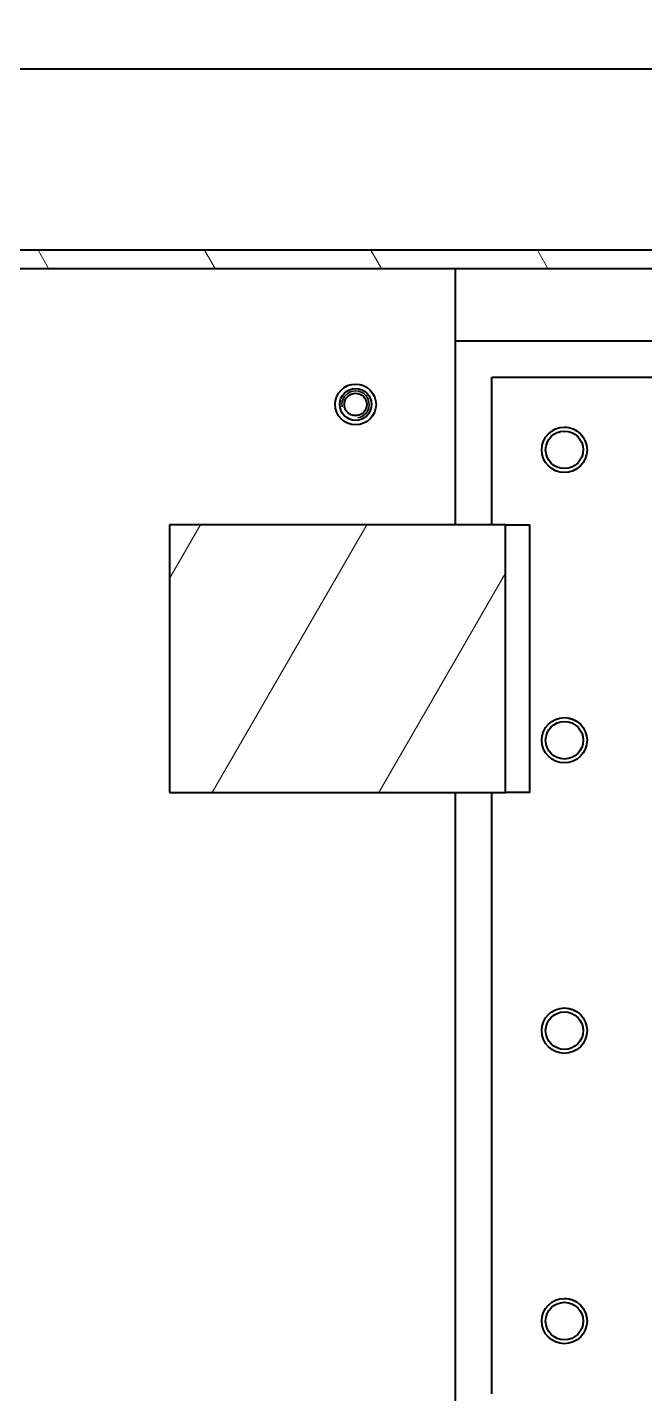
# Model space of a CAD drawing. Header units: millimetres. Extents: x 0 to 5945, y 0 to 4205.
# Drawn here: x 1722.6 to 1790.6, y 666.6 to 817.2 of the extents above; entities that cross this region are included whole.
import ezdxf

# ---------------------------------------------------------------- set-up
doc = ezdxf.new("R2010")
doc.units = ezdxf.units.MM
doc.header["$LTSCALE"] = 5
for name, color, linetype, lineweight in [('가시적인 것(ISO)', 3, 'Continuous', 40), ('가시적인 좁은 것(ISO)', 3, 'Continuous', 35), ('해치(ISO)', 7, 'Continuous', 18)]:
    doc.layers.add(name, color=color, linetype=linetype, lineweight=lineweight)

msp = doc.modelspace()

# ---------------------------------------------------------------- hatches: boundary and pattern name
at = {"layer": '해치(ISO)'}
h = msp.add_hatch(dxfattribs=at)
h.set_pattern_fill('ANSI31', color=256, scale=127, angle=75.00018, style=0)
h.set_pattern_definition([(120.0002, (0, 0), (-13.74813, -7.93754), [])])
h.paths.add_polyline_path([(1986.737, 792.623), (1526.737, 792.623), (1526.737, 192.623), (1986.737, 192.623), (1986.737, 248.123), (1986.737, 267.123), (1986.737, 718.123), (1986.737, 737.123)])
h.paths.add_polyline_path([(1528.737, 194.623), (1528.737, 790.623), (1984.737, 790.623), (1984.737, 737.123), (1984.737, 718.123), (1984.737, 267.123), (1984.737, 248.123), (1984.737, 194.623)], flags=0)
h.paths.add_polyline_path([(2019.737, 183.345), (2021.737, 183.345), (2021.737, 827.623), (1491.737, 827.623), (1491.737, 767.623), (1491.737, 707.623), (1491.737, 277.623), (1491.737, 217.623), (1491.737, 183.345), (1493.737, 183.345), (1493.737, 825.623), (2019.737, 825.623)])
h = msp.add_hatch(dxfattribs=at)
h.set_pattern_fill('ANSI31', color=256, scale=127, angle=14.99998, style=0)
h.set_pattern_definition([(60, (0, 0), (-13.74815, 7.9375), [])])
h.paths.add_polyline_path([(1775.237, 732.873), (1775.237, 762.373), (1738.237, 762.373), (1738.237, 732.873)])

# ---------------------------------------------------------------- linework, layer by layer
at = {"layer": '가시적인 것(ISO)'}
for p, q in [((1506.737, 812.623), (2006.737, 812.623)), ((1986.737, 792.623), (1526.737, 792.623)), ((1528.737, 790.623), (1984.737, 790.623)), ((1769.737, 762.373), (1769.737, 790.623)), ((1769.737, 782.623), (1963.737, 782.623)), ((1773.734, 778.623), (1959.74, 778.623)), ((1773.734, 762.373), (1773.734, 778.623)), ((1775.237, 762.373), (1738.237, 762.373)), ((1738.237, 762.373), (1738.237, 732.873)), ((1775.237, 732.873), (1775.237, 762.373)), ((1775.237, 762.373), (1777.937, 762.373)), ((1777.937, 732.873), (1777.937, 762.373)), ((1738.237, 732.873), (1775.237, 732.873)), ((1769.737, 650.723), (1769.737, 732.873)), ((1773.734, 666.623), (1773.734, 732.873)), ((1777.937, 732.873), (1775.237, 732.873))]:
    msp.add_line(p, q, dxfattribs=at)
for centre, radius in [((1758.737, 775.623), 2.25), ((1758.737, 775.623), 1.75), ((1758.737, 775.623), 1.229), ((1781.737, 770.623), 2.5), ((1781.737, 770.623), 2.067), ((1781.737, 738.623), 2.5), ((1781.737, 738.623), 2.067), ((1781.737, 706.623), 2.5), ((1781.737, 706.623), 2.067), ((1781.737, 674.623), 2.5), ((1781.737, 674.623), 2.067)]:
    msp.add_circle(centre, radius, dxfattribs=at)
at = {"layer": '가시적인 좁은 것(ISO)'}
for centre, radius, start, end in [((1758.737, 775.623), 1.5, 280, 190), ((1781.737, 770.623), 2.5, 350, 89.99851), ((1781.737, 738.623), 2.5, 350, 89.99852), ((1781.737, 706.623), 2.5, 350, 89.99851), ((1781.737, 674.623), 2.5, 350, 89.99851)]:
    msp.add_arc(centre, radius, start, end, dxfattribs=at)

doc.saveas('drawing.dxf')
